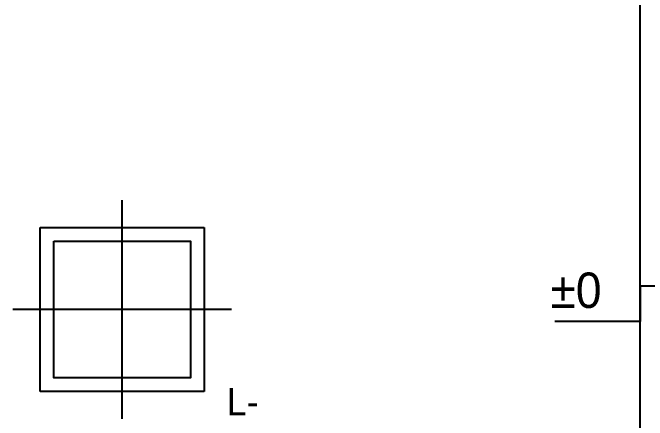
# Model space of a CAD drawing. Header units: millimetres. Extents: x 261942 to 379971, y 117646 to 213875.
# Drawn here: x 327636 to 329571, y 160291 to 161533 of the extents above; entities that cross this region are included whole.
import ezdxf
from ezdxf.enums import TextEntityAlignment as Align

# ---------------------------------------------------------------- set-up
doc = ezdxf.new("R2010")
doc.units = ezdxf.units.MM
doc.header["$LTSCALE"] = 100
doc.layers.add('06-LIGHT', color=4, linetype='Continuous')
doc.layers.add('RC-LIGHT', color=7, linetype='Continuous')
doc.styles.add('DH-TEXT', font='')
doc.styles.add('코레일둥고', font='Korail_Round_Gothic_Medium.ttf')
doc.styles.get('DH-TEXT').set_extended_font_data('HY울릉도L')

# ---------------------------------------------------------------- blocks, each defined once
blk = doc.blocks.new('G-101')
at = {"layer": 'RC-LIGHT', "color": 251}
for p, q in [((0, -400), (0, 400)), ((400, 0), (-400, 0))]:
    blk.add_line(p, q, dxfattribs=at)
at = {"layer": 'RC-LIGHT', "color": 7}
for p, q in [((-300, -300), (-300, 300)), ((-300, 300), (300, 300)), ((300, 300), (300, -300)), ((300, -300), (-300, -300))]:
    blk.add_line(p, q, dxfattribs=at)
at = {"layer": 'RC-LIGHT', "color": 1}
blk.add_lwpolyline([(-250, 250), (250, 250), (250, -250), (-250, -250)], close=True, dxfattribs=at)
at = {"layer": 'RC-LIGHT', "style": 'DH-TEXT'}
blk.add_attdef('L-', text='', height=100, dxfattribs=at).set_placement((383.2, -287.8), align=Align.TOP_LEFT)

msp = doc.modelspace()

# ---------------------------------------------------------------- linework, layer by layer
at = {"layer": '06-LIGHT'}
msp.add_line((329549.7, 158833.9), (329549.7, 162623.9), dxfattribs=at)
msp.add_lwpolyline([(329809.9, 160699.6), (329549.7, 160699.6), (329549.7, 160591.6), (329289.4, 160591.6)], dxfattribs=at)

# ---------------------------------------------------------------- block references
at = {"layer": 'RC-LIGHT', "xscale": 0.8333333333333334, "yscale": 0.8333333333333334, "zscale": 0.8333333333333334}
msp.add_blockref('G-101', (327969.7, 160628.9), dxfattribs=at).add_auto_attribs({'L-': 'L-'})

# ---------------------------------------------------------------- texts
at = {"layer": '06-LIGHT', "style": '코레일둥고'}
msp.add_text('%%P0', height=108, dxfattribs=at).set_placement((329275.5, 160633.2))

doc.saveas('drawing.dxf')
